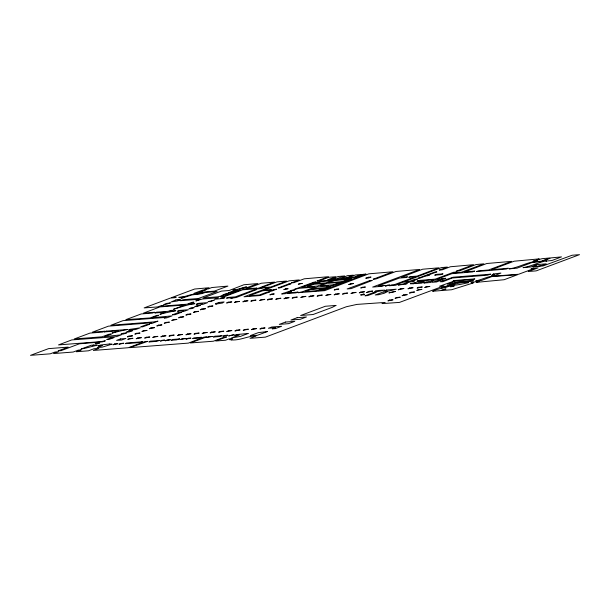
<?xml version="1.0" encoding="UTF-8"?>
<svg xmlns="http://www.w3.org/2000/svg" width="610" height="610" viewBox="0 0 610 610"><rect width="100%" height="100%" fill="white"/><g stroke="black" fill="none" stroke-linecap="round" stroke-linejoin="round"><path stroke-width="0.91" d="M493.383 275.583L493.772 275.438M109.952 343.933L109.899 344.315L112.095 344.139L102.114 347.159L97.188 347.548L102.457 345.573L98.164 345.908L100.574 345.008L109.952 343.933M360.929 294.767L360.845 295.202L364.467 294.554L363.102 294.66L364.086 293.974L360.929 294.767M376.042 291.183L374.105 292.274L384.757 290.124L378.048 290.467L375.302 291.237L376.042 291.183M335.927 305.435L332.305 307.341L313.075 314.524L300.646 315.492L325.344 306.258L335.927 305.435M534.192 261.682L533.75 261.881L541.161 261.24L549.9 257.969L542.206 258.663L537.463 259.898L536.32 259.982L539.217 258.884L514.131 261.21L491.507 269.673L508.328 268.232L506.132 269.071L476.41 271.587L478.522 270.817L488.496 270.001L511.592 261.362L486.788 263.505L464.546 271.984L474.74 271.092L472.651 271.908L451.819 273.692L437.942 278.923L439.581 278.778L437.812 279.433L433.718 280.425L431.163 280.623L433.199 279.845L426.558 280.348L420.747 282.514L423.797 282.293L421.418 283.185L415.57 283.627L424.804 280.478L417.133 281.652L418.902 280.989L417.019 281.141L418.788 280.478L435.273 279.144L453.337 272.319L456.204 272.09L453.924 272.922L461.389 272.266L483.852 263.833L476.136 264.526L459.345 270.901L456.371 271.16L473.505 264.702L450.393 266.761L442.151 269.849L439.23 270.07L447.313 267.066L441.426 267.592L404.43 281.629L409.783 281.195L414.808 279.296L417.453 279.083L412.566 280.928L414.838 280.745L409.211 282.255L406.069 282.56L408.273 281.736L402.585 282.262L395.684 285.251L389.477 285.739L391.78 284.824L394.525 284.611L415.425 276.757L408.73 277.298L410.538 276.612L417.019 276.124L438.941 267.82L422.608 269.223L401.296 277.337L407.571 276.848L405.635 277.565L399.367 278.061L378.231 285.96L380.731 285.762L378.513 286.593L372.672 287.066L419.688 269.452L396.058 271.45L375.745 279.029L373.183 279.212L392.909 271.763L368.806 273.837L324.703 290.65L298.214 292.708L302.499 291.725L314.943 287.066L299.296 288.286L294.203 289.453L313.921 282.171L315.988 282.011L301.881 287.287L317.528 286.052L324.444 283.467L313.845 284.29L309.59 285.884L307.516 286.044L314.333 283.528L325.641 282.964L331.962 280.638L321.729 281.431L318.077 282.796L315.95 282.964L321.218 281.027L351.802 278.534L349.591 279.357L334.936 280.371L328.676 282.689L341.89 281.66L348.6 279.731L341.623 282.338L327.135 283.284L320.494 285.77L333.662 284.779L338.474 282.979L340.418 282.827L328.119 286.83L326.419 286.982L328.912 286.044L317.467 286.952L312.046 288.98L326.137 287.592L321.531 289.277L319.892 289.407L322.049 288.599L310.841 289.468L305.13 291.549L316.407 290.726L320.059 289.88L318.069 290.642L322.949 290.276L324.535 289.681L321.264 289.933L330.742 286.731L323.864 289.323L325.923 289.155L365.977 274.073L363.064 274.325L354.685 277.458L348.935 277.931L354.654 276.932L361.295 274.454L355.264 275.003L347.578 278.068L341.325 278.61L346.77 277.642L353.35 275.163L347.486 275.651L340.342 278.671L335.477 279.052L344.65 275.956L338.154 276.513L331.848 278.877L335.256 278.61L333.487 279.273L327.494 279.837L335.79 276.734L328.851 277.275L319.274 280.852L316.964 281.035L328.462 276.711L304.237 278.816L293.951 282.659L291.336 282.88L299.251 279.921L289.125 280.844L263.398 290.459L271.442 289.834L262.582 290.802L249.307 295.766L259.357 294.981L266.989 292.129L269.605 291.923L260.203 295.53L244.008 296.796L268.728 287.745L264.954 288.088L266.844 287.348L270.817 287.013L286.563 281.073L277.024 281.866L260.973 287.836L264.839 287.516L259.044 288.766L256.284 288.98L274.584 282.102L261.316 283.238L249.696 287.584L246.638 287.821L257.885 283.551L243.886 284.756L229.139 290.505L221.468 291.107L203.046 297.993L217.785 296.841L223.542 295.431L220.393 296.612L223.252 296.384L240.294 290.017L237.244 290.253L230.717 292.693L228.163 292.892L235.796 290.04L234.697 290.124L245.327 287.066L246.669 286.967L239.28 289.094L257.008 288.088L255.018 288.85L242.658 289.811L220.805 297.985L224.953 297.665L222.795 298.473L214.499 299.258L218.54 297.749L202.398 299.007L195.825 300.943L200.637 299.144L180.484 300.715L183.191 299.701L198.357 298.519L217.107 291.511L205.296 292.426L202.192 293.585L191.792 294.95L182.489 298.054L181.086 298.16L184.296 296.963L178.821 297.39C184.22 297.299 189.077 294.706 194.354 294.066L193.583 294.356L201.094 293.479L204.075 291.984L214.301 291.145L227.896 286.098L211.861 287.531L208.063 288.949L205.143 289.201L209.062 287.737L194.598 289.033L171.745 297.566L176.191 297.215L174.864 297.71L170.419 298.061L144.151 307.897L157.654 306.952L161.025 305.694L163.472 305.503L161.68 306.182L187.079 304.199L192.165 302.301L193.972 302.156L188.734 304.115L194.849 303.643C187.506 304.55 180.552 307.211 173.469 309.293L185.043 304.962L159.942 306.914L143.472 313.128L154.559 312.267L152.401 313.075L141.253 313.937L125.835 319.663L150.037 317.947L156.785 315.423L158.646 315.279L152.004 317.764L172.043 315.888L166.812 317.848L164.22 318.046L166.034 317.375L122.991 320.654L110.936 325.252L153.644 321.927L157.975 321.15L151.837 323.452L149.747 323.384L151.242 322.827L108.435 326.159L92.354 332.198L104.836 331.23L102.457 332.122L89.983 333.09L74.26 338.969L102.083 336.804L108.999 334.219L111.31 334.044L104.508 336.583L121.291 334.852L116.533 336.628L71.774 339.923L58.507 344.917L101.008 341.608L105.355 340.792L102.587 341.829L79.422 343.804L61.076 350.643L58.148 350.872L68.198 347.113L48.548 348.638L30.5 355.34L50.241 353.823L55.053 352.023L58.369 351.764L53.596 353.564L73.147 352.039L78.156 350.171L81.168 349.934L76.364 351.741L88.465 350.803L93.94 348.76L98.873 348.371L93.315 350.453L128.283 347.731L144.822 341.6L147.666 341.379L129.64 347.669L188.421 343.102L203.961 337.109L206.683 336.895L190.358 342.965L213.347 341.226L224.419 337.086L226.668 336.911L215.742 340.998L225.487 340.243L229.002 338.924L232.288 338.672L229.612 339.686L231.998 339.503L230.915 339.907C239.814 340.708 247.507 336.095 256.147 335.774L250.047 338.321L265.388 337.132L346.358 306.746L356.926 304.405L385.154 302.43L382.012 303.605L399.481 302.408L444.011 285.877L439.536 286.227L454.892 280.806L453.123 280.943L454.183 280.547L474.832 278.884L473.276 279.51L456.57 280.813L447.42 284.237L451.812 283.894L456.661 282.079L473.451 280.768L456.859 282.384L441.358 287.905C450.378 285.953 458.85 281.553 468.541 282.659C462.952 283.833 457.439 285.327 451.575 285.228C445.491 288.294 438.682 288.088 432.62 291.244L440.458 290.635L444.522 289.117L445.986 289.003L441.922 290.52L451.644 289.742L473.169 282.994L471.873 283.07L473.276 282.544L471.042 282.72L471.98 282.369L477.859 281.469L479.147 281.37L476.479 282.338L504.134 279.723L517.593 274.691L491.729 276.612L481.412 280.501L475.815 280.935C481.153 279.845 486.101 277.184 491.53 276.307L518.591 274.271L534.093 268.499L531.089 268.758L533.209 267.988L538.028 267.866L528.245 271.503L536.167 270.886L579.5 254.66L572.157 255.232L542.984 265.952L536.06 266.539L541.947 265.419L546.217 263.84L536.541 264.626L531.028 266.944L523.052 267.66C531.173 266.417 538.6 262.201 546.674 260.79L545.912 261.095L551.958 260.508L561.482 256.894L551.005 257.885L541.512 261.537L532.538 262.33L517.059 268.156L509.175 268.865C517.806 267.744 525.606 263.009 534.192 261.682M212.318 336.438L206.416 337.559L208.658 336.72L212.318 336.438M537.387 260.447L533.094 261.24L535.466 260.34L537.387 260.447M159.378 340.471L156.442 341.379L148.863 341.966L150.235 341.181L159.378 340.471M234.004 334.737L228.758 335.912L234.004 334.737M395.41 291.427L389.035 292.869L395.41 291.427M205.867 289.781L199.195 292.342L202.97 292.053L201.864 292.464L194.094 293.318L203.008 290.002L205.867 289.781M142.412 341.783L140.353 342.492L125.34 343.666L126.461 343.018L142.412 341.783M179.675 338.924L176.587 339.861L171.135 340.288L172.859 339.45L179.675 338.924M201.346 337.284L198.288 338.207L192.638 338.649L194.01 337.856L201.346 337.284M369.561 280.653L347.159 288.934L351.124 288.629L372.237 280.447L369.561 280.653M406.824 283.124L405.231 283.741L407.175 283.589L405.627 284.168L398.17 285.03L406.824 283.124M165.63 304.436L163.716 304.664L166.248 303.475L170.51 302.88L165.63 304.436M99.522 342.957L96.784 344.002L95.069 343.88L99.522 342.957M94.093 345.024L92.415 345.664L97.196 345.29C91.805 346.259 86.628 348.219 81.191 348.996L91.21 345.252L94.093 345.024M248.125 333.487L240.515 336.385L231.464 337.971L239.242 335.065L234.644 335.424L236.505 334.562L248.125 333.487M267.317 331.565L257.382 335.294L250.329 335.63L258.365 332.625L267.317 331.565M425.826 275.918L420.008 278.129L417.903 278.297L434.961 271.991L436.912 271.839L427.824 275.202L429.409 275.079L427.526 275.781L425.826 275.918M149.328 324.337L142.664 326.861L140.811 326.8L146.286 324.749L149.328 324.337M214.079 300.204L210.427 301.592L208.094 301.614L214.079 300.204M164.486 340.113L160.384 341.112L161.955 340.311L164.486 340.113M445.735 278.297L436.63 281.95L432.551 282.27L442.136 279.098L440.672 279.212L442.448 278.549L445.735 278.297M175.901 299.96L171.151 301.95L177.38 300.974L180.148 299.937L177.952 300.112L180.171 299.296L175.901 299.96M106.178 331.146L104.127 331.916L118.195 330.818L111.988 333.136C117.158 331.764 122.351 330.452 127.612 329.484L106.178 331.146M156.877 312.19L154.826 312.953L165.76 312.106L159.919 314.287C165.157 312.831 170.495 311.801 175.81 310.719L169.786 311.184L172.302 310.246L167.956 311.329L156.877 312.19M234.499 289.544L232.867 290.154L235.559 289.46L234.499 289.544M179.706 310.406L177.495 311.23L183.648 310.757L182.398 311.222L184.51 311.176L188.414 309.727L179.706 310.406M198.837 303.307L196.267 304.268L202.2 303.803L201.01 304.253L203.229 304.253L207.728 302.613L198.837 303.307M130.662 329.263L128.611 330.025L135.473 329.583L140.277 327.791L130.662 329.263M226.226 293.616L222.848 294.882L225.128 294.783L228.841 293.41L226.226 293.616M178.234 312.633L172.424 314.806L175.001 314.714L181.856 312.16L178.234 312.633M110.746 337.963L106.765 339.457L108.786 339.511L114.093 337.528L110.746 337.963M123.189 333.296L120.978 334.127L123.479 334.044L126.636 332.862L123.189 333.296M129.221 331.039L126.621 332.015L128.908 332.031L132.667 330.628L129.221 331.039M191.113 307.951L188.978 308.752L191.098 308.721L194.201 307.592L191.113 307.951M196.984 305.793L194.773 306.624L196.832 306.601L200.438 305.29L196.984 305.793M228.422 297.406L226.493 298.13L232.616 297.657L230.839 298.32L236.276 297.512L256.413 289.613L254.279 289.781L235.308 296.872L228.422 297.406M120.383 338.954L116.594 340.372L121.596 340.067L125.889 338.458L120.383 338.954M128.992 336.087L127.414 336.911L132.599 335.805L128.992 336.087M136.419 333.312L134.848 334.135L140.033 333.029L136.419 333.312M143.487 330.666L141.916 331.489L147.094 330.384L143.487 330.666M150.929 327.906L149.351 328.737L154.536 327.631L150.929 327.906M187.422 314.264L185.852 315.088L191.037 313.982L187.422 314.264M218.83 302.476L215.772 303.62L216.497 303.795L215.62 304.123L222.482 303.01L224.144 301.927L218.83 302.476M158.364 325.153L156.793 325.976L161.97 324.871L158.364 325.153M165.813 322.415L164.235 323.239L169.42 322.133L165.813 322.415M173.331 319.648L171.753 320.479L176.938 319.373L173.331 319.648M180.163 317.048L178.585 317.871L183.77 316.765L180.163 317.048M201.887 308.973L200.309 309.796L205.494 308.69L201.887 308.973M194.979 311.603L193.408 312.427L198.593 311.321L194.979 311.603M209.329 306.235L207.758 307.066L212.943 305.953L209.329 306.235M114.68 343.933L112.995 344.772L117.905 343.682L114.68 343.933M129.366 338.58L127.795 339.404L132.98 338.298L129.366 338.58M228.178 302.179L226.607 303.01L231.785 301.897L228.178 302.179M121.108 343.453L118.919 344.269L123.784 343.239L121.108 343.453M137.791 337.925L136.213 338.748L141.398 337.643L137.791 337.925M235.91 301.668L234.331 302.491L239.516 301.386L235.91 301.668M146.209 337.269L144.631 338.1L149.816 336.987L146.209 337.269M273.585 289.575L268.995 291.29L271.793 291.077L276.574 289.186L273.585 289.575M288.965 283.902L278.168 287.935L279.769 287.95L291.031 283.741L288.965 283.902M244.404 301.004L242.833 301.828L248.018 300.722L244.404 301.004M154.307 336.636L152.736 337.467L157.914 336.362L154.307 336.636M252.426 300.379L250.847 301.203L256.032 300.097L252.426 300.379M271.831 294.104L269.879 294.836L274.241 293.921L271.831 294.104M285.747 288.881L283.81 289.605L288.118 288.698L285.747 288.881M299.914 283.604L298.305 284.207L302.346 283.414L299.914 283.604M162.405 336.011L160.834 336.834L166.011 335.729L162.405 336.011M261.233 299.647L259.654 300.478L264.839 299.373L261.233 299.647M170.579 335.347L169 336.179L174.185 335.073L170.579 335.347M283.726 293.204L281.69 293.967L285.48 293.669L291.443 291.237L288.942 291.427L283.726 293.204M292.053 290.215L290.024 290.978L294.638 290.017L292.053 290.215M268.957 299.136L267.386 299.96L272.571 298.854L268.957 299.136M289.666 292.739L287.63 293.502L296.071 292.846L298.107 292.083L289.666 292.739M178.997 334.699L177.426 335.523L182.603 334.417L178.997 334.699M277.314 298.526L275.735 299.358L280.92 298.244L277.314 298.526M168.878 340.044L165.295 340.807L167.323 339.884L170.434 339.648L168.878 340.044M187.476 333.967L185.905 334.798L191.082 333.693L187.476 333.967M285.51 297.932L283.932 298.763L289.117 297.649L285.51 297.932M195.574 333.342L194.003 334.166L199.188 333.06L195.574 333.342M182.131 338.763L180.644 339.579L185.783 338.481L182.131 338.763M293.7 297.337L292.129 298.168L297.314 297.055L293.7 297.337M188.193 338.298L185.89 339.16L190.915 338.092L188.193 338.298M203.671 332.709L202.101 333.533L207.286 332.427L203.671 332.709M302.362 296.666L300.791 297.489L305.968 296.384L302.362 296.666M211.693 332.084L210.122 332.915L215.299 331.802L211.693 332.084M310.383 296.041L308.805 296.864L313.99 295.758L310.383 296.041M220.202 331.443L218.624 332.275L223.809 331.161L220.202 331.443M318.71 295.347L317.131 296.178L322.316 295.065L318.71 295.347M336.278 289.224L334.227 289.994L338.802 289.026L336.278 289.224M350.872 283.734L348.684 284.557L353.495 283.528L350.872 283.734M368.257 277.275L365.741 278.221L368.509 278L371.025 277.062L368.257 277.275M228.3 330.818L226.722 331.642L231.907 330.536L228.3 330.818M214.956 336.24L213.37 337.033L219.264 336.575L222.154 335.66L214.956 336.24M327.364 294.676L325.793 295.499L330.978 294.394L327.364 294.676M236.482 330.178L234.903 331.001L240.088 329.896L236.482 330.178M224.587 335.454L222.947 336.285L227.705 335.21L224.587 335.454M335.706 294.028L334.135 294.851L339.312 293.745L335.706 294.028M244.808 329.484L243.23 330.315L248.415 329.202L244.808 329.484M344.032 293.334L342.454 294.157L347.639 293.052L344.032 293.334M362.607 287.257L360.731 287.958L365.413 287.035L362.607 287.257M253.066 328.843L251.488 329.667L256.673 328.561L253.066 328.843M352.534 292.67L350.956 293.502L356.141 292.388L352.534 292.67M261.484 328.188L259.906 329.011L265.091 327.906L261.484 328.188M360.868 292.022L359.298 292.846L364.483 291.74L360.868 292.022M285.48 322.065L279.288 324.383L288.591 323.658L294.783 321.34L285.48 322.065M297.139 317.711L290.947 320.021L300.25 319.297L306.441 316.986L297.139 317.711M382.912 285.579L380.48 286.486L384.925 285.419L382.912 285.579M369.088 291.344L366.404 292.587L372.695 291.062L369.088 291.344M387.724 285.205L385.345 286.09L389.798 285.045L387.724 285.205M275.346 327.707L272.281 328.851L275.255 328.622L281.599 326.274L271.724 327.021L268.423 328.249L275.346 327.707M373.167 292.724L364.933 295.804L367.662 295.591L376.05 292.495L373.167 292.724M386.641 290.017L384.841 290.695L386.664 290.749L385.123 291.328L389.203 291.008L396.203 289.201L386.641 290.017M383.286 291.976L375.272 294.973L378.642 294.714L384.292 293.219L387.457 291.656L383.286 291.976M411.758 283.269L410.431 283.764L413.748 283.78L416.203 282.399L411.758 283.269M436.905 274.332L434.694 275.156L440.778 274.683L442.997 273.86L436.905 274.332M400.351 288.789L398.208 289.826L403.957 288.507L400.351 288.789M409.501 287.989L407.93 288.812L413.107 287.707L409.501 287.989M426.298 282.102L423.805 283.032L430.325 282.529L432.81 281.591L428.967 281.5L426.298 282.102M418.689 287.272L417.11 288.095L422.295 286.99L418.689 287.272M389.493 300.067L387.922 300.89L393.099 299.784L389.493 300.067M396.63 297.497L395.059 298.32L400.244 297.215L396.63 297.497M403.652 294.904L402.074 295.736L407.259 294.63L403.652 294.904M410.995 292.259L409.424 293.09L414.602 291.984L410.995 292.259M418.353 289.643L416.775 290.474L421.96 289.361L418.353 289.643M426.283 286.677L424.712 287.508L429.897 286.395L426.283 286.677M442.616 280.829L440.184 281.744L442.807 281.736L452.17 278.015L487.253 275.224L490.699 274.157L453.116 277.23L442.616 280.829M452.574 286.082L450.622 286.814L454.214 285.953L452.574 286.082M493.627 273.943L492.095 274.752L494.283 274.584L491.523 275.613L494.908 275.468L500.886 273.066L493.627 273.943M535.062 266.013L532.965 266.791L536.564 265.891L535.062 266.013"/></g></svg>
